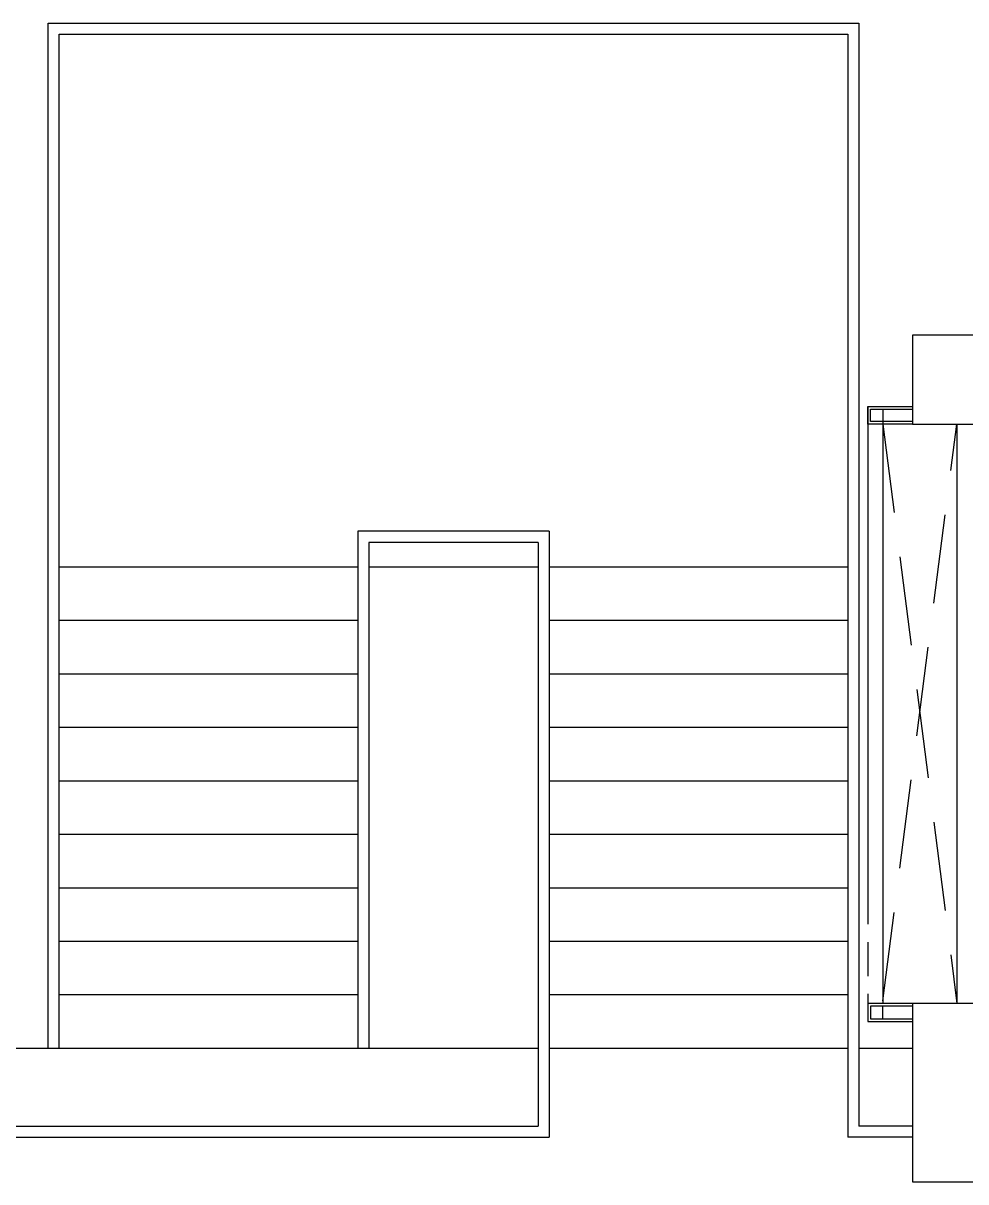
# Model space of a CAD drawing. Header units: millimetres. Extents: x -398 to 816, y -1 to 208.
# Drawn here: x 492.35 to 497.64, y 36.9 to 43.4 of the extents above; entities that cross this region are included whole.
import ezdxf

# ---------------------------------------------------------------- set-up
doc = ezdxf.new("R2010")
doc.units = ezdxf.units.MM
doc.linetypes.add('DASHED', pattern=[0.75, 0.5, -0.25])
doc.linetypes.add('HIDDEN', pattern=[9.525, 6.35, -3.175])
for name, color, linetype in [('AA_Column', 5, 'Continuous'), ('AA_Floor', 31, 'Continuous'), ('AA_Wall', 1, 'Continuous')]:
    doc.layers.add(name, color=color, linetype=linetype)

msp = doc.modelspace()

# ---------------------------------------------------------------- linework, layer by layer
at = {"layer": 'AA_Column', "color": 9}
for points in [[(497.34, 41.1489), (497.84, 41.1489), (497.84, 41.6489), (497.34, 41.6489)], [(497.34, 36.8989), (497.84, 36.8989), (497.84, 37.8989), (497.34, 37.8989)]]:
    msp.add_lwpolyline(points, close=True, dxfattribs=at)
at = {"layer": 'AA_Floor', "color": 9}
for p, q in [((492.5525, 40.3489), (494.2275, 40.3489)), ((493.89, 40.3489), (494.19, 40.3489)), ((494.29, 40.3489), (495.24, 40.3489)), ((495.3025, 40.3489), (496.9775, 40.3489)), ((492.5525, 40.0489), (494.2275, 40.0489)), ((495.3025, 40.0489), (496.9775, 40.0489)), ((492.5525, 39.7489), (494.2275, 39.7489)), ((495.3025, 39.7489), (496.9775, 39.7489)), ((492.5525, 39.4489), (494.2275, 39.4489)), ((495.3025, 39.4489), (496.9775, 39.4489)), ((492.5525, 39.1489), (494.2275, 39.1489)), ((495.3025, 39.1489), (496.9775, 39.1489)), ((492.5525, 38.8489), (494.2275, 38.8489)), ((495.3025, 38.8489), (496.9775, 38.8489)), ((492.5525, 38.5489), (494.2275, 38.5489)), ((495.3025, 38.5489), (496.9775, 38.5489)), ((492.5525, 38.2489), (494.2275, 38.2489)), ((495.3025, 38.2489), (496.9775, 38.2489)), ((492.5525, 37.9489), (494.2275, 37.9489)), ((495.3025, 37.9489), (496.9775, 37.9489)), ((492.19, 37.6489), (495.24, 37.6489)), ((495.3025, 37.6489), (496.9775, 37.6489)), ((497.04, 37.6489), (497.34, 37.6489))]:
    msp.add_line(p, q, dxfattribs=at)
at = {"layer": 'AA_Wall', "color": 9}
for p, q in [((492.49, 43.3989), (497.04, 43.3989)), ((492.49, 37.6489), (492.49, 43.3989)), ((497.04, 43.3989), (497.04, 37.2114)), ((492.5525, 37.6489), (492.5525, 43.3364)), ((492.5525, 43.3364), (496.9775, 43.3364)), ((496.9775, 43.3364), (496.9775, 37.1489)), ((497.09, 41.1489), (497.09, 41.2489)), ((497.09, 41.2489), (497.34, 41.2489)), ((497.09, 41.2489), (497.09, 38.4872)), ((497.175, 41.2339), (497.34, 41.2339)), ((497.34, 41.1489), (497.09, 41.1489)), ((497.34, 41.1639), (497.175, 41.1639)), ((497.175, 41.1639), (497.175, 37.8989)), ((497.59, 41.1489), (497.59, 37.8989)), ((495.3025, 40.5489), (494.2275, 40.5489)), ((494.2275, 40.5489), (494.2275, 37.6489)), ((495.3025, 40.5489), (495.3025, 37.1489)), ((494.29, 40.4864), (494.29, 37.6489)), ((495.24, 40.4864), (494.29, 40.4864)), ((495.24, 40.4864), (495.24, 37.2114)), ((497.09, 37.8989), (497.09, 37.7989)), ((497.34, 37.8989), (497.09, 37.8989)), ((497.34, 37.8839), (497.175, 37.8839)), ((497.09, 37.7989), (497.34, 37.7989)), ((497.175, 37.8139), (497.34, 37.8139)), ((492.19, 37.2114), (495.24, 37.2114)), ((497.34, 37.2114), (497.04, 37.2114)), ((492.19, 37.1489), (495.3025, 37.1489)), ((497.34, 37.1489), (496.9775, 37.1489))]:
    msp.add_line(p, q, dxfattribs=at)
at = {"layer": 'AA_Wall', "color": 9, "linetype": 'HIDDEN', "ltscale": 0.03}
msp.add_line((497.09, 41.1489), (497.09, 37.8989), dxfattribs=at)
msp.add_line((497.09, 41.1489), (497.09, 37.8989), dxfattribs=at)
msp.add_line((497.09, 41.1489), (497.09, 37.8989), dxfattribs=at)
at = {"layer": 'AA_Wall', "color": 9, "linetype": 'DASHED'}
for p, q in [((497.175, 41.1489), (497.59, 37.8989)), ((497.175, 37.9139), (497.59, 41.1489))]:
    msp.add_line(p, q, dxfattribs=at)
at = {"layer": 'AA_Wall', "color": 9}
for points in [[(497.105, 41.2339), (497.175, 41.2339), (497.175, 41.1639), (497.105, 41.1639)], [(497.105, 37.8139), (497.175, 37.8139), (497.175, 37.8839), (497.105, 37.8839)]]:
    msp.add_lwpolyline(points, close=True, dxfattribs=at)

doc.saveas('drawing.dxf')
